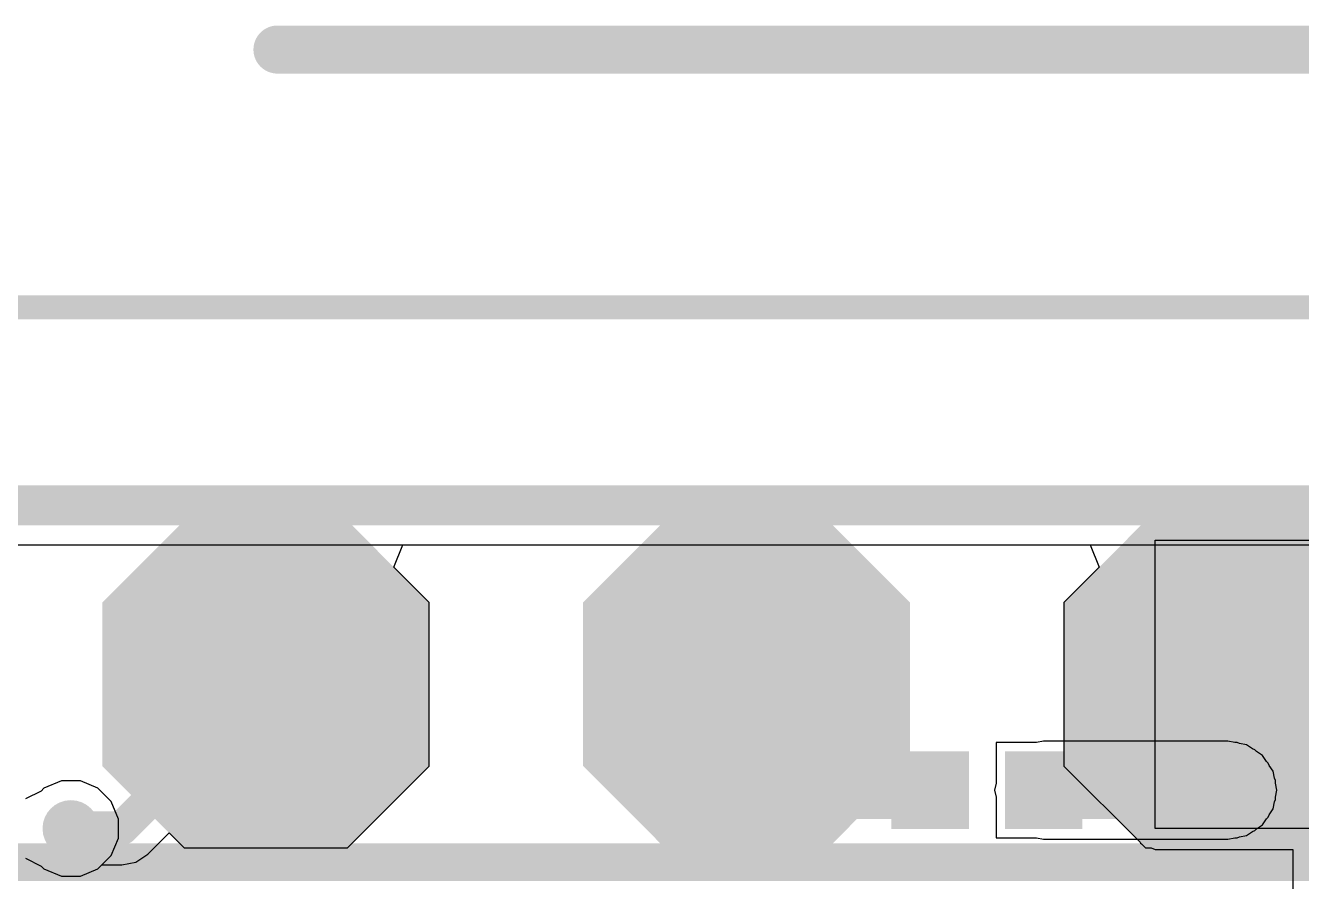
# Model space of a CAD drawing. Header units: millimetres. Extents: x -96 to 8, y -10 to 27.
# Drawn here: x -9.88 to -3.14, y 21.97 to 26.49 of the extents above; entities that cross this region are included whole.
import ezdxf

# ---------------------------------------------------------------- set-up
doc = ezdxf.new("R2010")
doc.units = ezdxf.units.MM
for name, color, linetype in [('BottomLayer', 5, 'Continuous'), ('BottomPaste', 16, 'Continuous'), ('BottomSolder', 6, 'Continuous'), ('Mechanical1', 6, 'Continuous'), ('Mechanical2', 216, 'Continuous'), ('TopLayer', 1, 'Continuous'), ('TopOverlay', 2, 'Continuous'), ('TopPaste', 8, 'Continuous'), ('TopSolder', 216, 'Continuous'), ('ViaHoleLayer', 16, 'Continuous')]:
    doc.layers.add(name, color=color, linetype=linetype)

# ---------------------------------------------------------------- blocks, each defined once
blk = doc.blocks.new('5_T____P___44')
at = {"layer": 'TopLayer'}
for points in [[(2.921, 0.7619999999999999), (2.159, 0.7619999999999999), (1.778, 0.3809999999999999), (1.778, -0.3809999999999999), (2.159, -0.7619999999999999), (2.921, -0.7619999999999999), (3.302, -0.3809999999999999), (3.302, 0.3809999999999999)], [(5.460999999999999, 0.7619999999999999), (4.699, 0.7619999999999999), (4.318000000000001, 0.3809999999999999), (4.318000000000001, -0.3809999999999999), (4.699, -0.7619999999999999), (5.460999999999999, -0.7619999999999999), (5.842, -0.3809999999999999), (5.842, 0.3809999999999999)], [(8.001, 0.7619999999999999), (7.238999999999999, 0.7619999999999999), (6.858, 0.3809999999999999), (6.858, -0.3809999999999999), (7.238999999999999, -0.7619999999999999), (8.001, -0.7619999999999999), (8.382, -0.3809999999999999), (8.382, 0.3809999999999999)]]:
    blk.add_hatch(color=1, dxfattribs=at).paths.add_polyline_path(points)
at = {"layer": 'TopPaste'}
for points in [[(2.921, 0.7619999999999999), (2.159, 0.7619999999999999), (1.778, 0.3809999999999999), (1.778, -0.3809999999999999), (2.159, -0.7619999999999999), (2.921, -0.7619999999999999), (3.302, -0.3809999999999999), (3.302, 0.3809999999999999)], [(5.460999999999999, 0.7619999999999999), (4.699, 0.7619999999999999), (4.318000000000001, 0.3809999999999999), (4.318000000000001, -0.3809999999999999), (4.699, -0.7619999999999999), (5.460999999999999, -0.7619999999999999), (5.842, -0.3809999999999999), (5.842, 0.3809999999999999)], [(8.001, 0.7619999999999999), (7.238999999999999, 0.7619999999999999), (6.858, 0.3809999999999999), (6.858, -0.3809999999999999), (7.238999999999999, -0.7619999999999999), (8.001, -0.7619999999999999), (8.382, -0.3809999999999999), (8.382, 0.3809999999999999)]]:
    blk.add_hatch(color=8, dxfattribs=at).paths.add_polyline_path(points)
at = {"layer": 'TopSolder'}
for points in [[(2.9718, 0.8636), (2.1082, 0.8636), (1.6764, 0.4318), (1.6764, -0.4318), (2.1082, -0.8636), (2.9718, -0.8636), (3.4036, -0.4318), (3.4036, 0.4318)], [(5.5118, 0.8636), (4.648199999999999, 0.8636), (4.2164, 0.4318), (4.2164, -0.4318), (4.648199999999999, -0.8636), (5.5118, -0.8636), (5.9436, -0.4318), (5.9436, 0.4318)], [(8.0518, 0.8636), (7.188199999999999, 0.8636), (6.7564, 0.4318), (6.7564, -0.4318), (7.188199999999999, -0.8636), (8.0518, -0.8636), (8.4836, -0.4318), (8.4836, 0.4318)]]:
    blk.add_hatch(color=216, dxfattribs=at).paths.add_polyline_path(points)
at = {"layer": 'TopOverlay', "const_width": 0.1999996}
for points in [[(10.5918, 0.9397999999999999), (-0.4318, 0.9397999999999999)], [(10.5918, -0.9397999999999999), (-0.4318, -0.9397999999999999)]]:
    blk.add_lwpolyline(points, dxfattribs=at)
blk = doc.blocks.new('CAP_0201_B_60')
at = {"layer": 'BottomLayer'}
for points in [[(-0.4499991, 0.1499997), (-0.1499997, 0.1499997), (-0.1499997, -0.1499997), (-0.4499991, -0.1499997)], [(0.1499997, 0.1499997), (0.4499991, 0.1499997), (0.4499991, -0.1499997), (0.1499997, -0.1499997)]]:
    blk.add_hatch(color=5, dxfattribs=at).paths.add_polyline_path(points)
at = {"layer": 'BottomPaste'}
for points in [[(-0.4499991, 0.1499997), (-0.1499997, 0.1499997), (-0.1499997, -0.1499997), (-0.4499991, -0.1499997)], [(0.1499997, 0.1499997), (0.4499991, 0.1499997), (0.4499991, -0.1499997), (0.1499997, -0.1499997)]]:
    blk.add_hatch(color=16, dxfattribs=at).paths.add_polyline_path(points)
at = {"layer": 'BottomSolder'}
for points in [[(-0.50500026, 0.20500086), (-0.09499853999999999, 0.20500086), (-0.09499853999999999, -0.20500086), (-0.50500026, -0.20500086)], [(0.09499853999999999, 0.20500086), (0.50500026, 0.20500086), (0.50500026, -0.20500086), (0.09499853999999999, -0.20500086)]]:
    blk.add_hatch(color=6, dxfattribs=at).paths.add_polyline_path(points)

msp = doc.modelspace()

# ---------------------------------------------------------------- hatches: boundary and pattern name
at = {"layer": 'BottomLayer'}
h = msp.add_hatch(color=5, dxfattribs=at)
edge = h.paths.add_edge_path()
edge.add_arc((-6.073000299999999, 22.4536), 0.1499997, 0, 360)
h = msp.add_hatch(color=5, dxfattribs=at)
edge = h.paths.add_edge_path()
edge.add_arc((-3.5281997, 22.4536), 0.1499997, 0, 360)
h = msp.add_hatch(color=5, dxfattribs=at)
edge = h.paths.add_edge_path()
edge.add_arc((-9.639998499999999, 22.2504), 0.1499997, 0, 360)
at = {"layer": 'TopLayer'}
h = msp.add_hatch(color=1, dxfattribs=at)
edge = h.paths.add_edge_path()
edge.add_arc((-6.073000299999999, 22.4536), 0.1499997, 0, 360)
h = msp.add_hatch(color=1, dxfattribs=at)
edge = h.paths.add_edge_path()
edge.add_arc((-3.5281997, 22.4536), 0.1499997, 0, 360)
h = msp.add_hatch(color=1, dxfattribs=at)
edge = h.paths.add_edge_path()
edge.add_arc((-9.639998499999999, 22.2504), 0.1499997, 0, 360)
at = {"layer": 'ViaHoleLayer'}
h = msp.add_hatch(color=16, dxfattribs=at)
edge = h.paths.add_edge_path()
edge.add_arc((-6.073000299999999, 22.4536), 0.07499858, 0, 360)
h = msp.add_hatch(color=16, dxfattribs=at)
edge = h.paths.add_edge_path()
edge.add_arc((-3.5281997, 22.4536), 0.07499858, 0, 360)
h = msp.add_hatch(color=16, dxfattribs=at)
edge = h.paths.add_edge_path()
edge.add_arc((-9.639998499999999, 22.2504), 0.07499858, 0, 360)

# ---------------------------------------------------------------- linework, layer by layer
at = {"layer": 'BottomLayer'}
for p, q in [((-14.55636154, 23.749), (-0.254, 23.749)), ((-4.5376846, 22.7051997), (-4.752200299999999, 22.7051997)), ((-4.752200299999999, 22.7051997), (-4.752200299999999, 22.490684)), ((-4.5006006, 22.71257586), (-4.5376846, 22.7051997)), ((-3.5281997, 22.71257586), (-4.5006006, 22.71257586)), ((-3.4911157, 22.7051997), (-3.5281997, 22.71257586)), ((-3.47815408, 22.7051997), (-3.4911157, 22.7051997)), ((-3.466177979999999, 22.70023908), (-3.47815408, 22.7051997)), ((-3.42909398, 22.69286292), (-3.466177979999999, 22.70023908)), ((-3.3976564, 22.67185712), (-3.42909398, 22.69286292)), ((-3.3856803, 22.6668965), (-3.3976564, 22.67185712)), ((-3.37651344, 22.65772964), (-3.3856803, 22.6668965)), ((-3.34507586, 22.63672384), (-3.37651344, 22.65772964)), ((-3.32407006, 22.60528626), (-3.34507586, 22.63672384)), ((-3.3149032, 22.5961194), (-3.32407006, 22.60528626)), ((-3.30994258, 22.5841433), (-3.3149032, 22.5961194)), ((-3.28893678, 22.55270572), (-3.30994258, 22.5841433)), ((-3.28156062, 22.51562172), (-3.28893678, 22.55270572)), ((-9.79763852, 22.44857588), (-9.88060508, 22.40670398)), ((-9.782517899999998, 22.4636965), (-9.79763852, 22.44857588)), ((-9.69004412, 22.5019997), (-9.782517899999998, 22.4636965)), ((-9.589952879999998, 22.5019997), (-9.69004412, 22.5019997)), ((-9.4974791, 22.4636965), (-9.589952879999998, 22.5019997)), ((-9.426702, 22.3929194), (-9.4974791, 22.4636965)), ((-4.752200299999999, 22.490684), (-4.75957646, 22.4536)), ((-4.75957646, 22.4536), (-4.752200299999999, 22.416516)), ((-3.2766, 22.50364562), (-3.28156062, 22.51562172)), ((-3.2766, 22.490684), (-3.2766, 22.50364562)), ((-3.26922384, 22.4536), (-3.2766, 22.490684)), ((-3.2766, 22.416516), (-3.26922384, 22.4536)), ((-9.3883988, 22.30044562), (-9.426702, 22.3929194)), ((-4.752200299999999, 22.416516), (-4.752200299999999, 22.2020003)), ((-3.28893678, 22.35449428), (-3.28156062, 22.39157828)), ((-3.28156062, 22.39157828), (-3.2766, 22.40355438)), ((-3.2766, 22.40355438), (-3.2766, 22.416516)), ((-3.3149032, 22.3110806), (-3.30994258, 22.3230567)), ((-3.30994258, 22.3230567), (-3.28893678, 22.35449428)), ((-9.3883988, 22.20035438), (-9.3883988, 22.30044562)), ((-3.3856803, 22.2403035), (-3.37651344, 22.24947036)), ((-3.37651344, 22.24947036), (-3.34507586, 22.27047616)), ((-3.34507586, 22.27047616), (-3.32407006, 22.30191374)), ((-3.32407006, 22.30191374), (-3.3149032, 22.3110806)), ((-9.426702, 22.1078806), (-9.3883988, 22.20035438)), ((-4.752200299999999, 22.2020003), (-4.5376846, 22.2020003)), ((-4.5376846, 22.2020003), (-4.5006006, 22.19462414)), ((-4.5006006, 22.19462414), (-3.5281997, 22.19462414)), ((-3.5281997, 22.19462414), (-3.4911157, 22.2020003)), ((-3.4911157, 22.2020003), (-3.47815408, 22.2020003)), ((-3.47815408, 22.2020003), (-3.466177979999999, 22.20696092)), ((-3.466177979999999, 22.20696092), (-3.42909398, 22.21433708)), ((-3.42909398, 22.21433708), (-3.3976564, 22.23534288)), ((-3.3976564, 22.23534288), (-3.3856803, 22.2403035)), ((-9.88060508, 22.09409602), (-9.79763852, 22.05222412)), ((-9.79763852, 22.05222412), (-9.782517899999998, 22.0371035)), ((-9.4974791, 22.0371035), (-9.426702, 22.1078806)), ((-9.782517899999998, 22.0371035), (-9.69004412, 21.9988003)), ((-9.69004412, 21.9988003), (-9.589952879999998, 21.9988003)), ((-9.589952879999998, 21.9988003), (-9.4974791, 22.0371035))]:
    msp.add_line(p, q, dxfattribs=at)
at = {"layer": 'BottomLayer', "const_width": 0.3048}
for points in [[(-6.073000299999999, 22.4536), (-5.100599399999999, 22.4536)], [(-4.5006006, 22.4536), (-3.5281997, 22.4536)]]:
    msp.add_lwpolyline(points, dxfattribs=at)
at = {"layer": 'BottomLayer', "const_width": 0.1524}
for points in [[(-6.1492003, 22.4536, 1), (-5.9968003, 22.4536, 1)], [(-5.176799399999999, 22.4536, 1), (-5.024399399999999, 22.4536, 1)], [(-4.576800599999999, 22.4536, 1), (-4.4244006, 22.4536, 1)], [(-3.6043997, 22.4536, 1), (-3.4519997, 22.4536, 1)]]:
    msp.add_lwpolyline(points, format="xyb", close=True, dxfattribs=at)
at = {"layer": 'Mechanical1', "const_width": 0.254}
msp.add_lwpolyline([(-8.54861384, 26.3652), (-1.27e-05, 26.3652)], dxfattribs=at)
at = {"layer": 'Mechanical1', "const_width": 0.127}
msp.add_lwpolyline([(-8.61211384, 26.3652, 1), (-8.48511384, 26.3652, 1)], format="xyb", close=True, dxfattribs=at)
at = {"layer": 'Mechanical2', "const_width": 0.127}
msp.add_lwpolyline([(-27.00001204, 24.00001804), (-1.27e-05, 24.00001804)], dxfattribs=at)
at = {"layer": 'TopLayer'}
for p, q in [((-7.93446724, 23.63166724), (-7.885864339999999, 23.749)), ((-7.885864339999999, 23.749), (-4.25533566, 23.749)), ((-4.25533566, 23.749), (-4.20673276, 23.63166724)), ((-3.9116, 22.2504), (-3.9116, 23.7744)), ((-3.9116, 23.7744), (-2.5908, 23.7744)), ((-7.746999999999999, 23.4442), (-7.93446724, 23.63166724)), ((-4.20673276, 23.63166724), (-4.3942, 23.4442)), ((-7.746999999999999, 22.5806), (-7.746999999999999, 23.4442)), ((-4.3942, 23.4442), (-4.3942, 22.5806)), ((-8.178799999999999, 22.1488), (-7.746999999999999, 22.5806)), ((-4.3942, 22.5806), (-3.9915719, 22.1779719)), ((-3.0734, 22.2504), (-3.9116, 22.2504)), ((-9.23335212, 22.11497228), (-9.1209622, 22.2273622)), ((-9.1209622, 22.2273622), (-9.042399999999999, 22.1488)), ((-9.29636444, 22.07286924), (-9.23335212, 22.11497228)), ((-9.042399999999999, 22.1488), (-8.178799999999999, 22.1488)), ((-3.9915719, 22.1779719), (-3.9893621, 22.1726379)), ((-3.9893621, 22.1726379), (-3.9840281, 22.1704281)), ((-3.9840281, 22.1704281), (-3.9624, 22.1488)), ((-3.9624, 22.1488), (-3.93181078, 22.1488)), ((-3.93181078, 22.1488), (-3.9116, 22.14042816)), ((-3.9116, 22.14042816), (-3.18337184, 22.14042816)), ((-3.18337184, 22.14042816), (-3.18337184, 18.01602696)), ((-9.88060508, 22.09409602), (-9.79763852, 22.05222412)), ((-9.79763852, 22.05222412), (-9.782517899999998, 22.0371035)), ((-9.4974791, 22.0371035), (-9.476498699999999, 22.0580839)), ((-9.476498699999999, 22.0580839), (-9.370695, 22.0580839)), ((-9.370695, 22.0580839), (-9.29636444, 22.07286924)), ((-9.782517899999998, 22.0371035), (-9.69004412, 21.9988003)), ((-9.69004412, 21.9988003), (-9.589952879999998, 21.9988003)), ((-9.589952879999998, 21.9988003), (-9.4974791, 22.0371035))]:
    msp.add_line(p, q, dxfattribs=at)
at = {"layer": 'TopLayer', "const_width": 0.1778}
for points in [[(-9.370695, 22.25231516), (-8.610610159999998, 23.0124)], [(-8.610610159999998, 23.0124), (-8.6106, 23.0124)], [(-9.639998499999999, 22.2504), (-9.63808334, 22.25231516)], [(-9.63808334, 22.25231516), (-9.370695, 22.25231516)]]:
    msp.add_lwpolyline(points, dxfattribs=at)
at = {"layer": 'TopLayer', "const_width": 0.08889999999999999}
for points in [[(-8.65506016, 23.0124, 1), (-8.566160159999999, 23.0124, 1)], [(-8.65506016, 23.0124, 1), (-8.566160159999999, 23.0124, 1)], [(-8.65505, 23.0124, 1), (-8.566149999999999, 23.0124, 1)], [(-9.684448499999998, 22.2504, 1), (-9.5955485, 22.2504, 1)], [(-9.682533339999999, 22.25231516, 1), (-9.593633339999998, 22.25231516, 1)], [(-9.682533339999999, 22.25231516, 1), (-9.593633339999998, 22.25231516, 1)], [(-9.415144999999999, 22.25231516, 1), (-9.326244999999998, 22.25231516, 1)], [(-9.415144999999999, 22.25231516, 1), (-9.326244999999998, 22.25231516, 1)]]:
    msp.add_lwpolyline(points, format="xyb", close=True, dxfattribs=at)
at = {"layer": 'TopOverlay', "const_width": 0.127}
msp.add_lwpolyline([(-86.06023173999999, 25.00321136), (8.418987479999998, 25.00321136)], dxfattribs=at)

# ---------------------------------------------------------------- block references
at = {"rotation": 180}
msp.add_blockref('5_T____P___44', (-0.9905999999999999, 23.0124), dxfattribs=at)
msp.add_blockref('CAP_0201_B_60', (-4.8006, 22.4536))

doc.saveas('drawing.dxf')
